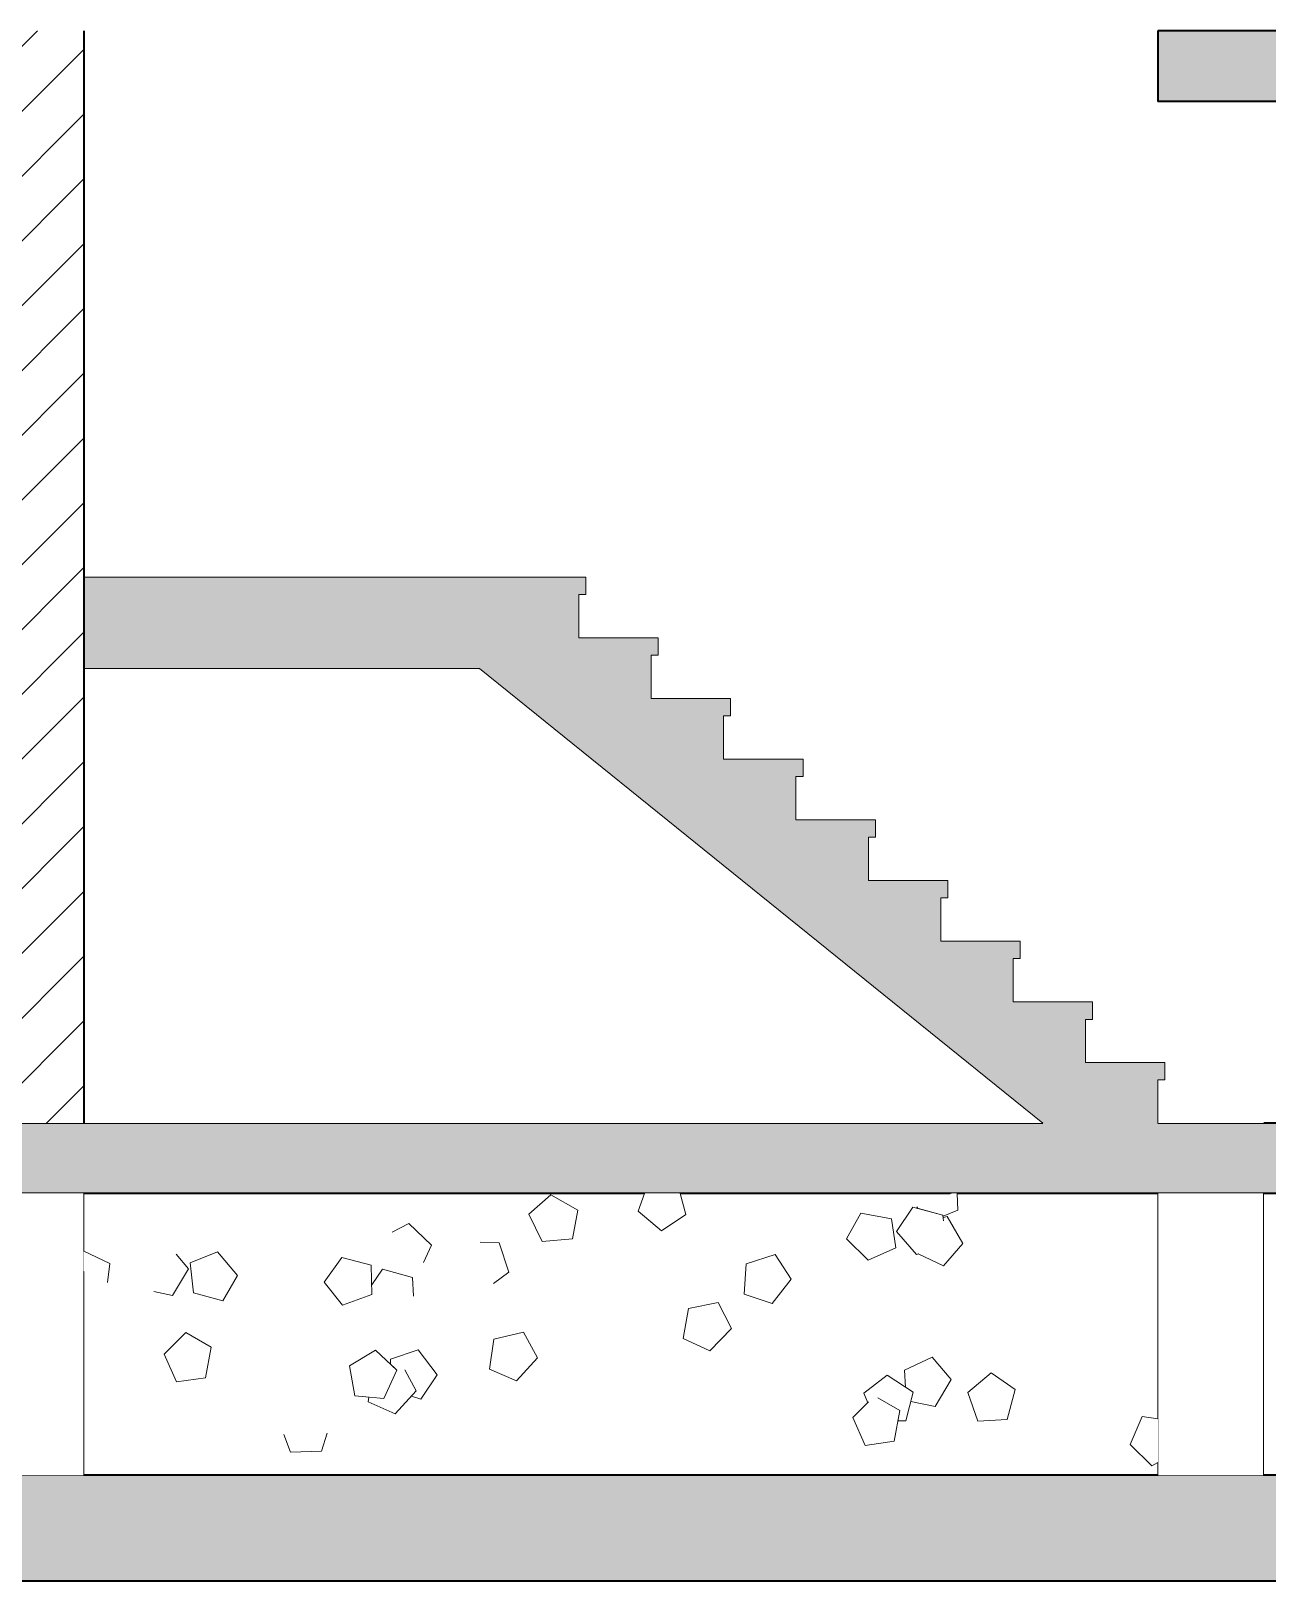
# Model space of a CAD drawing. Header units: millimetres. Extents: x -9413 to 8527, y -300 to 11224.
# Drawn here: x -3089 to 421, y -300 to 4100 of the extents above; entities that cross this region are included whole.
import ezdxf

# ---------------------------------------------------------------- set-up
doc = ezdxf.new("R2010")
doc.units = ezdxf.units.MM
doc.header["$MEASUREMENT"] = 0
doc.linetypes.add('Wipeout_Contour', pattern=[1000, 0, -1000])
for name, color, linetype in [('Interior - Furniture', 7, 'Continuous'), ('Structural - Bearing', 7, 'Continuous'), ('Structural - Combined', 7, 'Continuous')]:
    doc.layers.add(name, color=color, linetype=linetype)
for name, color, linetype, lineweight, true_color in [('Interior - Furniture _Pen_No__4', 7, 'Continuous', 20, 0x029e21), ('Structural - Bearing_Pen_No__160', 7, 'Continuous', 20, 0xb4a35c), ('Structural - Bearing_Pen_No__168', 7, 'Continuous', 13, 0xfe847a), ('Structural - Bearing_Pen_No__180', 7, 'Continuous', 15, 0xd6cda7), ('Structural - Bearing_Pen_No__29', 7, 'Continuous', 35, 0x3dad99), ('Structural - Bearing_Pen_No__88', 7, 'Continuous', 20, 0xfd4435), ('Structural - Combined_Pen_No__160', 7, 'Continuous', 20, 0xb4a35c)]:
    doc.layers.add(name, color=color, linetype=linetype, lineweight=lineweight, true_color=true_color)
doc.layers.add('Structural - Bearing_Pen_No__27', color=7, linetype='Continuous', lineweight=35)
doc.layers.add('Structural - Combined_Pen_No__141', color=7, linetype='Continuous', lineweight=20)

# ---------------------------------------------------------------- blocks, each defined once
blk = doc.blocks.new('Section Elem_1_6')
at = {"layer": 'Structural - Bearing_Pen_No__180', "linetype": 'Continuous', "lineweight": 0, "true_color": 0x353329}
blk.add_hatch(color=250, dxfattribs=at).paths.add_polyline_path([(8527.1, 0), (-8108.3, 0), (-8108.3, -300), (8527.1, -300)])
at = {"layer": 'Structural - Bearing_Pen_No__29', "linetype": 'Continuous'}
for p, q in [((5036.3, 0), (-7908.3, 0)), ((8527.1, -300), (-8108.3, -300))]:
    blk.add_line(p, q, dxfattribs=at)
blk = doc.blocks.new('Section Elem_2_6')
at = {"layer": 'Structural - Bearing_Pen_No__160', "linetype": 'Continuous', "lineweight": 0, "true_color": 0x5a512e}
blk.add_hatch(color=59, dxfattribs=at).paths.add_polyline_path([(3761.4, 1000), (-3238.6, 1000), (-3238.6, 800), (3761.4, 800)])
at = {"layer": 'Structural - Bearing_Pen_No__29', "linetype": 'Continuous'}
for p, q in [((-3238.6, 1000), (-3238.6, 800)), ((-2938.6, 1000), (-3238.6, 1000)), ((-215.6, 1000), (-2938.6, 1000)), ((3761.4, 1000), (111.4, 1000)), ((3761.4, 800), (-3238.6, 800))]:
    blk.add_line(p, q, dxfattribs=at)
blk = doc.blocks.new('Section Elem_4_6')
at = {"color": 254, "linetype": 'Wipeout_Contour', "lineweight": 0, "ltscale": 14523.599111}
blk.add_wipeout([(411.4, 3900), (111.4, 3900), (111.4, 1172.2), (131.4, 1172.2), (131.4, 1122.2), (111.4, 1122.2), (111.4, 1000), (411.4, 1000)], dxfattribs=at).dxf.layer = 'Structural - Bearing'
blk = doc.blocks.new('Section Elem_5_6')
at = {"color": 254, "linetype": 'Wipeout_Contour', "lineweight": 0, "ltscale": 80299.862712}
blk.add_wipeout([(-2938.6, 2550), (-1513.1, 2550), (-1513.1, 2500), (-1533.1, 2500), (-1533.1, 2377.8), (-1307.5, 2377.8), (-1307.5, 2327.8), (-1327.5, 2327.8), (-1327.5, 2205.6), (-1102, 2205.6), (-1102, 2155.6), (-1122, 2155.6), (-1122, 2033.3), (-896.4, 2033.3), (-896.4, 1983.3), (-916.4, 1983.3), (-916.4, 1861.1), (-690.8, 1861.1), (-690.8, 1811.1), (-710.8, 1811.1), (-710.8, 1688.9), (-485.3, 1688.9), (-485.3, 1638.9), (-505.3, 1638.9), (-505.3, 1516.7), (-279.7, 1516.7), (-279.7, 1466.7), (-299.7, 1466.7), (-299.7, 1344.4), (-74.2, 1344.4), (-74.2, 1294.4), (-94.2, 1294.4), (-94.2, 1172.2), (111.4, 1172.2), (111.4, 4100), (-2938.6, 4100)], dxfattribs=at).dxf.layer = 'Structural - Bearing'
at = {"color": 254, "linetype": 'Wipeout_Contour', "lineweight": 0, "ltscale": 10774.809858}
blk.add_wipeout([(-2938.6, 1000), (-215.6, 1000), (-1815, 2290), (-2938.6, 2290)], dxfattribs=at).dxf.layer = 'Structural - Bearing'
blk = doc.blocks.new('Section Elem_9_6')
at = {"layer": 'Structural - Combined_Pen_No__160', "linetype": 'Continuous', "lineweight": 0, "true_color": 0x5a512e}
for points in [[(-2938.6, 2500), (-1738.6, 2500), (-1738.6, 2550), (-2938.6, 2550)], [(-1513.1, 2500), (-1513.1, 2550), (-1738.6, 2550), (-1738.6, 2500)], [(-215.6, 1000), (81.4, 1000), (81.4, 1122.2), (-124.2, 1122.2), (-124.2, 1294.4), (-329.7, 1294.4), (-329.7, 1466.7), (-535.3, 1466.7), (-535.3, 1638.9), (-740.8, 1638.9), (-740.8, 1811.1), (-946.4, 1811.1), (-946.4, 1983.3), (-1152, 1983.3), (-1152, 2155.6), (-1357.5, 2155.6), (-1357.5, 2327.8), (-1563.1, 2327.8), (-1563.1, 2500), (-1768.6, 2500), (-2938.6, 2500), (-2938.6, 2290), (-1815, 2290)], [(-1533.1, 2377.8), (-1533.1, 2500), (-1563.1, 2500), (-1563.1, 2377.8)], [(-1307.5, 2327.8), (-1307.5, 2377.8), (-1563.1, 2377.8), (-1563.1, 2327.8)], [(-1327.5, 2205.6), (-1327.5, 2327.8), (-1357.5, 2327.8), (-1357.5, 2205.6)], [(-1102, 2155.6), (-1102, 2205.6), (-1357.5, 2205.6), (-1357.5, 2155.6)], [(-1122, 2033.3), (-1122, 2155.6), (-1152, 2155.6), (-1152, 2033.3)], [(-896.4, 1983.3), (-896.4, 2033.3), (-1152, 2033.3), (-1152, 1983.3)], [(-916.4, 1861.1), (-916.4, 1983.3), (-946.4, 1983.3), (-946.4, 1861.1)], [(-690.8, 1811.1), (-690.8, 1861.1), (-946.4, 1861.1), (-946.4, 1811.1)], [(-710.8, 1688.9), (-710.8, 1811.1), (-740.8, 1811.1), (-740.8, 1688.9)], [(-485.3, 1638.9), (-485.3, 1688.9), (-740.8, 1688.9), (-740.8, 1638.9)], [(-505.3, 1516.7), (-505.3, 1638.9), (-535.3, 1638.9), (-535.3, 1516.7)], [(-279.7, 1466.7), (-279.7, 1516.7), (-535.3, 1516.7), (-535.3, 1466.7)], [(-299.7, 1344.4), (-299.7, 1466.7), (-329.7, 1466.7), (-329.7, 1344.4)], [(-74.2, 1294.4), (-74.2, 1344.4), (-329.7, 1344.4), (-329.7, 1294.4)], [(-94.2, 1172.2), (-94.2, 1294.4), (-124.2, 1294.4), (-124.2, 1172.2)], [(131.4, 1122.2), (131.4, 1172.2), (-124.2, 1172.2), (-124.2, 1122.2)], [(111.4, 1000), (111.4, 1122.2), (81.4, 1122.2), (81.4, 1000)]]:
    blk.add_hatch(color=59, dxfattribs=at).paths.add_polyline_path(points)
at = {"layer": 'Structural - Combined_Pen_No__141', "linetype": 'Continuous'}
for p, q in [((-1513.1, 2550), (-1513.1, 2500)), ((-1533.1, 2500), (-1533.1, 2377.8)), ((-1513.1, 2500), (-1533.1, 2500)), ((-1307.5, 2377.8), (-1533.1, 2377.8)), ((-1307.5, 2377.8), (-1307.5, 2327.8)), ((-1815, 2290), (-2938.6, 2290)), ((-1815, 2290), (-215.6, 1000)), ((-1327.5, 2327.8), (-1327.5, 2205.6)), ((-1307.5, 2327.8), (-1327.5, 2327.8)), ((-1102, 2205.6), (-1327.5, 2205.6)), ((-1102, 2205.6), (-1102, 2155.6)), ((-1122, 2155.6), (-1122, 2033.3)), ((-1102, 2155.6), (-1122, 2155.6)), ((-896.4, 2033.3), (-1122, 2033.3)), ((-896.4, 2033.3), (-896.4, 1983.3)), ((-916.4, 1983.3), (-916.4, 1861.1)), ((-896.4, 1983.3), (-916.4, 1983.3)), ((-690.8, 1861.1), (-916.4, 1861.1)), ((-690.8, 1861.1), (-690.8, 1811.1)), ((-710.8, 1811.1), (-710.8, 1688.9)), ((-690.8, 1811.1), (-710.8, 1811.1)), ((-485.3, 1688.9), (-710.8, 1688.9)), ((-485.3, 1688.9), (-485.3, 1638.9)), ((-505.3, 1638.9), (-505.3, 1516.7)), ((-485.3, 1638.9), (-505.3, 1638.9)), ((-279.7, 1516.7), (-505.3, 1516.7)), ((-279.7, 1516.7), (-279.7, 1466.7)), ((-299.7, 1466.7), (-299.7, 1344.4)), ((-279.7, 1466.7), (-299.7, 1466.7)), ((-74.2, 1344.4), (-299.7, 1344.4)), ((-74.2, 1344.4), (-74.2, 1294.4)), ((-94.2, 1294.4), (-94.2, 1172.2)), ((-74.2, 1294.4), (-94.2, 1294.4)), ((131.4, 1172.2), (-94.2, 1172.2)), ((131.4, 1172.2), (131.4, 1122.2)), ((111.4, 1122.2), (111.4, 1000)), ((131.4, 1122.2), (111.4, 1122.2))]:
    blk.add_line(p, q, dxfattribs=at)
at = {"layer": 'Structural - Combined_Pen_No__141', "linetype": 'Continuous', "flags": 128}
blk.add_lwpolyline([(-1513.1, 2550), (-1738.6, 2550), (-2938.6, 2550)], dxfattribs=at)
blk = doc.blocks.new('Section Elem_10_6')
at = {"color": 254, "linetype": 'Wipeout_Contour', "lineweight": 0, "ltscale": 16763.151446}
blk.add_wipeout([(-2938.6, 1000), (-2938.6, 4100), (-3238.6, 4100), (-3238.6, 1000)], dxfattribs=at).dxf.layer = 'Structural - Bearing'
at = {"layer": 'Structural - Bearing_Pen_No__168', "linetype": 'Continuous'}
h = blk.add_hatch(dxfattribs=at)
h.set_pattern_fill('Common_Brick_0006', color=256, style=0, pattern_type=2)
h.set_pattern_definition([(45, (0, 0), (-91.924, 91.924), [])])
h.paths.add_polyline_path([(-2938.6, 1000), (-2938.6, 4100), (-3238.6, 4100), (-3238.6, 1000)])
at = {"layer": 'Structural - Bearing_Pen_No__27', "linetype": 'Continuous'}
for p, q in [((-3238.6, 4100), (-3238.6, 1000)), ((-2938.6, 4100), (-2938.6, 2550)), ((-2938.6, 2290), (-2938.6, 1000))]:
    blk.add_line(p, q, dxfattribs=at)
at = {"layer": 'Structural - Bearing_Pen_No__27', "linetype": 'Continuous', "flags": 128}
blk.add_lwpolyline([(-2938.6, 2550), (-2938.6, 2500), (-2938.6, 2290)], dxfattribs=at)
blk = doc.blocks.new('Section Elem_11_6')
at = {"layer": 'Structural - Bearing_Pen_No__160', "linetype": 'Continuous', "lineweight": 0, "true_color": 0x5a512e}
blk.add_hatch(color=59, dxfattribs=at).paths.add_polyline_path([(3761.4, 3900), (3761.4, 4100), (111.4, 4100), (111.4, 3900)])
at = {"layer": 'Structural - Bearing_Pen_No__29', "linetype": 'Continuous'}
for p, q in [((111.4, 4100), (111.4, 3900)), ((1461.8, 4100), (111.4, 4100)), ((1661.8, 4100), (1461.8, 4100)), ((3461.4, 4100), (1661.8, 4100)), ((3761.4, 4100), (3461.4, 4100)), ((3761.4, 4100), (3761.4, 3900)), ((3761.4, 3900), (111.4, 3900))]:
    blk.add_line(p, q, dxfattribs=at)
blk = doc.blocks.new('Section Elem_20_6')
at = {"color": 254, "linetype": 'Wipeout_Contour', "lineweight": 0, "ltscale": 12558.828478}
blk.add_wipeout([(-3238.6, 0), (-2938.6, 0), (-2938.6, 800), (-3238.6, 800)], dxfattribs=at).dxf.layer = 'Structural - Bearing'
at = {"layer": 'Structural - Bearing_Pen_No__88', "linetype": 'Continuous'}
for p, q in [((-3238.6, 800), (-3238.6, 0)), ((-2938.6, 800), (-2938.6, 0))]:
    blk.add_line(p, q, dxfattribs=at)
blk = doc.blocks.new('Section Elem_22_6')
at = {"color": 254, "linetype": 'Wipeout_Contour', "lineweight": 0, "ltscale": 2229.29128}
blk.add_wipeout([(111.4, 0), (411.4, 0), (411.4, 800), (111.4, 800)], dxfattribs=at).dxf.layer = 'Structural - Bearing'
at = {"layer": 'Structural - Bearing_Pen_No__88', "linetype": 'Continuous'}
for p, q in [((111.4, 800), (111.4, 0)), ((411.4, 800), (411.4, 0))]:
    blk.add_line(p, q, dxfattribs=at)
blk = doc.blocks.new('Section Elem_41_6')
at = {"color": 254, "linetype": 'Wipeout_Contour', "lineweight": 0, "ltscale": 8797.848323}
blk.add_wipeout([(-1551.1, 671.1), (-1535.8, 753.1), (-1612.6, 796.6), (-1675.1, 741.6), (-1637.1, 664)], dxfattribs=at).dxf.layer = 'Interior - Furniture'
at = {"color": 254, "linetype": 'Wipeout_Contour', "lineweight": 0, "ltscale": 7511.656357}
blk.add_wipeout([(-1364.2, 750), (-1298.6, 693.9), (-1229.6, 740.7), (-1245.6, 800), (-1346.8, 800)], dxfattribs=at).dxf.layer = 'Interior - Furniture'
at = {"color": 254, "linetype": 'Wipeout_Contour', "lineweight": 0, "ltscale": 8437.410171}
blk.add_wipeout([(-2063.4, 689.8), (-1974.1, 604.7), (-1951.8, 653.7), (-2015.6, 714.5)], dxfattribs=at).dxf.layer = 'Interior - Furniture'
at = {"color": 254, "linetype": 'Wipeout_Contour', "lineweight": 0, "ltscale": 4882.939915}
blk.add_wipeout([(-632.9, 645.6), (-645.4, 728), (-732.2, 744), (-773.2, 671.4), (-711.8, 610.6)], dxfattribs=at).dxf.layer = 'Interior - Furniture'
at = {"color": 254, "linetype": 'Wipeout_Contour', "lineweight": 0, "ltscale": 5062.761427}
blk.add_wipeout([(-569.4, 629.2), (-497, 594.9), (-442.8, 658.2), (-487.4, 734.3), (-498.6, 732.1), (-497.9, 722.9)], dxfattribs=at).dxf.layer = 'Interior - Furniture'
at = {"color": 254, "linetype": 'Wipeout_Contour', "lineweight": 0, "ltscale": 7491.911797}
blk.add_wipeout([(-1813.2, 661.5), (-1775.2, 544.1), (-1732.2, 576.5), (-1759.4, 660.4)], dxfattribs=at).dxf.layer = 'Interior - Furniture'
at = {"color": 254, "linetype": 'Wipeout_Contour', "lineweight": 0, "ltscale": 11851.718544}
blk.add_wipeout([(-2864.9, 600.9), (-2938.6, 635.9), (-2938.6, 579.6), (-2870.9, 547.4)], dxfattribs=at).dxf.layer = 'Interior - Furniture'
at = {"color": 254, "linetype": 'Wipeout_Contour', "lineweight": 0, "ltscale": 10979.21248}
blk.add_wipeout([(-2739.8, 522.1), (-2687.2, 510.9), (-2641.6, 586.3), (-2676.1, 627.7)], dxfattribs=at).dxf.layer = 'Interior - Furniture'
at = {"color": 254, "linetype": 'Wipeout_Contour', "lineweight": 0, "ltscale": 11256.705347}
blk.add_wipeout([(-2256.5, 547.9), (-2204.2, 483), (-2121.2, 513), (-2122.4, 596.4), (-2206, 617.9)], dxfattribs=at).dxf.layer = 'Interior - Furniture'
at = {"color": 254, "linetype": 'Wipeout_Contour', "lineweight": 0, "ltscale": 5739.469523}
blk.add_wipeout([(-1063.2, 513.9), (-984.2, 487.3), (-930.2, 557), (-975.9, 626.8), (-1058.1, 600.1)], dxfattribs=at).dxf.layer = 'Interior - Furniture'
at = {"color": 254, "linetype": 'Wipeout_Contour', "lineweight": 0, "ltscale": 6234.784904}
blk.add_wipeout([(-1236.5, 388.3), (-1160.8, 353.3), (-1099.6, 416.7), (-1137.4, 491), (-1222, 473.5)], dxfattribs=at).dxf.layer = 'Interior - Furniture'
at = {"color": 254, "linetype": 'Wipeout_Contour', "lineweight": 0, "ltscale": 13310.35206}
blk.add_wipeout([(-2675.7, 265), (-2593.2, 276.8), (-2576.6, 363.4), (-2648.8, 405), (-2710.1, 344.2)], dxfattribs=at).dxf.layer = 'Interior - Furniture'
at = {"color": 254, "linetype": 'Wipeout_Contour', "lineweight": 0, "ltscale": 8780.433478}
blk.add_wipeout([(-1786.3, 301), (-1709.6, 268.2), (-1650.4, 333.5), (-1690.5, 406.6), (-1774.5, 386.5)], dxfattribs=at).dxf.layer = 'Interior - Furniture'
at = {"color": 254, "linetype": 'Wipeout_Contour', "lineweight": 0, "ltscale": 10696.868061}
blk.add_wipeout([(-2169.4, 225.6), (-2086.3, 217.9), (-2050, 298.3), (-2110.6, 355.6), (-2184.3, 310.6)], dxfattribs=at).dxf.layer = 'Interior - Furniture'
at = {"color": 254, "linetype": 'Wipeout_Contour', "lineweight": 0, "ltscale": 4318.988773}
blk.add_wipeout([(-608.2, 298.6), (-604.9, 249.6), (-583.9, 235.8), (-590.4, 210), (-520.8, 195.8), (-475.9, 271.8), (-530, 335.3)], dxfattribs=at).dxf.layer = 'Interior - Furniture'
at = {"color": 254, "linetype": 'Wipeout_Contour', "lineweight": 0, "ltscale": 2117.614332}
blk.add_wipeout([(-400, 153.3), (-316.8, 158.8), (-293.6, 243.9), (-362.4, 290.9), (-428.2, 234.9)], dxfattribs=at).dxf.layer = 'Interior - Furniture'
at = {"color": 254, "linetype": 'Wipeout_Contour', "lineweight": 0, "ltscale": 682.697949}
blk.add_wipeout([(33, 87.3), (94.5, 26.7), (111.4, 36.5), (111.4, 160.5), (67, 166.6)], dxfattribs=at).dxf.layer = 'Interior - Furniture'
at = {"color": 254, "linetype": 'Wipeout_Contour', "lineweight": 0, "ltscale": 9241.907584}
blk.add_wipeout([(-2370.9, 116), (-2351.8, 65.6), (-2263.7, 68.2), (-2247.6, 119.5)], dxfattribs=at).dxf.layer = 'Interior - Furniture'
at = {"layer": 'Interior - Furniture _Pen_No__4', "linetype": 'Continuous'}
for p, q in [((-1612.6, 796.6), (-1675.1, 741.6)), ((-1535.8, 753.1), (-1612.6, 796.6)), ((-1346.8, 800), (-1364.2, 750)), ((-1229.6, 740.7), (-1245.6, 800)), ((-1551.1, 671.1), (-1535.8, 753.1)), ((-1364.2, 750), (-1298.6, 693.9)), ((-2015.6, 714.5), (-2063.5, 689.8)), ((-1951.8, 653.7), (-2015.6, 714.5)), ((-1675.1, 741.6), (-1637.1, 664)), ((-1298.6, 693.9), (-1229.6, 740.7)), ((-732.2, 744), (-773.2, 671.4)), ((-1759.4, 660.4), (-1813.3, 661.5)), ((-1732.2, 576.5), (-1759.4, 660.4)), ((-1637.1, 664), (-1551.1, 671.1)), ((-773.2, 671.4), (-711.8, 610.6)), ((-2864.9, 600.9), (-2938.6, 635.9)), ((-2206, 617.9), (-2256.5, 547.9)), ((-1974.2, 604.6), (-1951.8, 653.7)), ((-975.9, 626.8), (-1058.1, 600.1)), ((-930.2, 557), (-975.9, 626.8)), ((-2870.9, 547.4), (-2864.9, 600.9)), ((-1775.3, 544.1), (-1732.2, 576.5)), ((-1058.1, 600.1), (-1063.2, 513.9)), ((-2256.5, 547.9), (-2204.2, 483)), ((-984.2, 487.3), (-930.2, 557)), ((-2739.9, 522.1), (-2687.2, 510.9)), ((-1137.4, 491), (-1222, 473.5)), ((-1099.6, 416.7), (-1137.4, 491)), ((-1063.2, 513.9), (-984.2, 487.3)), ((-1222, 473.5), (-1236.5, 388.3)), ((-2648.8, 405), (-2710.1, 344.2)), ((-2576.6, 363.4), (-2648.8, 405)), ((-1690.5, 406.6), (-1774.5, 386.5)), ((-1650.4, 333.5), (-1690.5, 406.6)), ((-1160.8, 353.3), (-1099.6, 416.7)), ((-2593.2, 276.8), (-2576.6, 363.4)), ((-1774.5, 386.5), (-1786.3, 301)), ((-1236.5, 388.3), (-1160.8, 353.3)), ((-2710.1, 344.2), (-2675.7, 265)), ((-2184.3, 310.6), (-2169.4, 225.6)), ((-1709.6, 268.2), (-1650.4, 333.5)), ((-475.9, 271.8), (-530, 335.3)), ((-2675.7, 265), (-2593.2, 276.8)), ((-1786.3, 301), (-1709.6, 268.2)), ((-520.8, 195.8), (-475.9, 271.8)), ((-362.4, 290.9), (-428.2, 234.9)), ((-293.6, 243.9), (-362.4, 290.9)), ((-428.2, 234.9), (-400, 153.3)), ((-316.8, 158.8), (-293.6, 243.9)), ((-400, 153.3), (-316.8, 158.8)), ((67, 166.6), (33, 87.3)), ((111.4, 160.5), (67, 166.6)), ((-2370.9, 116), (-2351.8, 65.6)), ((-2263.7, 68.2), (-2247.5, 119.6)), ((-2351.8, 65.6), (-2263.7, 68.2)), ((33, 87.3), (94.5, 26.7)), ((94.5, 26.7), (111.4, 36.5))]:
    blk.add_line(p, q, dxfattribs=at)
at = {"color": 254, "linetype": 'Wipeout_Contour', "lineweight": 0, "ltscale": 6212.491437}
blk.add_wipeout([(-630.9, 692.4), (-574.6, 626.9), (-568.9, 628.9), (-569.4, 629.2), (-497.9, 722.9), (-499, 738.6), (-584.2, 761.4)], dxfattribs=at).dxf.layer = 'Interior - Furniture'
at = {"color": 254, "linetype": 'Wipeout_Contour', "lineweight": 0, "ltscale": 13176.980518}
blk.add_wipeout([(-2544.3, 495), (-2502, 566.8), (-2559.2, 634), (-2636.8, 603.6), (-2627.6, 517.8)], dxfattribs=at).dxf.layer = 'Interior - Furniture'
at = {"color": 254, "linetype": 'Wipeout_Contour', "lineweight": 0, "ltscale": 8508.685829}
blk.add_wipeout([(-2002, 508.3), (-2005.7, 561.9), (-2090.9, 584.9), (-2121.1, 540.4)], dxfattribs=at).dxf.layer = 'Interior - Furniture'
at = {"color": 254, "linetype": 'Wipeout_Contour', "lineweight": 0, "ltscale": 18309.216967}
blk.add_wipeout([(-2068, 329.9), (-2067.3, 314.7), (-2052.9, 301), (-2027.1, 299.8), (-1994.8, 239.8), (-2008.4, 225), (-1982, 216.2), (-1935.6, 285.4), (-1988.8, 355.8)], dxfattribs=at).dxf.layer = 'Interior - Furniture'
at = {"color": 254, "linetype": 'Wipeout_Contour', "lineweight": 0, "ltscale": 4247.841181}
blk.add_wipeout([(-719.9, 85.1), (-637.4, 97.2), (-621, 183.8), (-683.5, 219.7), (-710.3, 208.3), (-754.5, 164.3)], dxfattribs=at).dxf.layer = 'Interior - Furniture'
at = {"layer": 'Interior - Furniture _Pen_No__4', "linetype": 'Continuous'}
for p, q in [((-645.4, 728), (-732.2, 744)), ((-632.9, 645.6), (-645.4, 728)), ((-630.9, 692.4), (-574.6, 626.9)), ((-2641.6, 586.3), (-2676.1, 627.8)), ((-2559.2, 634), (-2636.8, 603.6)), ((-2502, 566.8), (-2559.2, 634)), ((-2122.4, 596.4), (-2206, 617.9)), ((-711.8, 610.6), (-632.9, 645.6)), ((-574.6, 626.9), (-568.9, 628.9)), ((-569.5, 629.2), (-497, 594.9)), ((-497, 594.9), (-442.8, 658.2)), ((-2687.2, 510.9), (-2641.6, 586.3)), ((-2636.8, 603.6), (-2627.6, 517.8)), ((-2121.2, 513), (-2122.4, 596.4)), ((-2090.9, 584.9), (-2121.1, 540.3)), ((-2005.7, 561.9), (-2090.9, 584.9)), ((-2544.3, 495), (-2502, 566.8)), ((-2002, 508.2), (-2005.7, 561.9)), ((-2627.6, 517.8), (-2544.3, 495)), ((-2204.2, 483), (-2121.2, 513)), ((-1988.8, 355.8), (-2068, 329.9)), ((-719.9, 85.1), (-637.4, 97.2))]:
    blk.add_line(p, q, dxfattribs=at)
at = {"color": 254, "linetype": 'Wipeout_Contour', "lineweight": 0, "ltscale": 6414.150262}
blk.add_wipeout([(-474.3, 800), (-573.5, 761.6), (-570.2, 757.7), (-499, 738.6), (-498.8, 736), (-456.5, 752.3), (-458.3, 800)], dxfattribs=at).dxf.layer = 'Interior - Furniture'
at = {"color": 254, "linetype": 'Wipeout_Contour', "lineweight": 0, "ltscale": 16645.802188}
blk.add_wipeout([(-2130.9, 208.2), (-2054.5, 174.9), (-1994.8, 239.8), (-2027.1, 299.8), (-2052.9, 301), (-2050, 298.3), (-2086.3, 217.9), (-2128.9, 221.9)], dxfattribs=at).dxf.layer = 'Interior - Furniture'
at = {"color": 254, "linetype": 'Wipeout_Contour', "lineweight": 0, "ltscale": 6222.667564}
blk.add_wipeout([(-657.6, 284.2), (-723.6, 233.2), (-712.4, 206.2), (-710.3, 208.3), (-683.5, 219.7), (-621, 183.8), (-626.5, 154.6), (-604.3, 155), (-583.9, 235.8)], dxfattribs=at).dxf.layer = 'Interior - Furniture'
at = {"layer": 'Interior - Furniture _Pen_No__4', "linetype": 'Continuous'}
for p, q in [((-456.5, 752.3), (-458.3, 800)), ((-584.2, 761.4), (-630.9, 692.4)), ((-499, 738.6), (-584.2, 761.4)), ((-573.6, 761.7), (-570.2, 757.7)), ((-498.8, 736), (-456.5, 752.3)), ((-497.9, 722.8), (-499, 738.6)), ((-487.4, 734.3), (-498.6, 732.1)), ((-442.8, 658.2), (-487.4, 734.3)), ((-2110.6, 355.6), (-2184.3, 310.6)), ((-2050, 298.3), (-2110.6, 355.6)), ((-1935.6, 285.4), (-1988.8, 355.8)), ((-2068, 329.9), (-2067.3, 314.7)), ((-530, 335.3), (-608.2, 298.6)), ((-2086.3, 217.9), (-2050, 298.3)), ((-1994.8, 239.8), (-2027.1, 299.8)), ((-1982, 216.2), (-1935.6, 285.4)), ((-657.6, 284.2), (-723.6, 233.2)), ((-583.9, 235.8), (-657.6, 284.2)), ((-608.2, 298.6), (-604.9, 249.6)), ((-2169.4, 225.6), (-2086.3, 217.9)), ((-2128.9, 221.9), (-2130.9, 208.2)), ((-2054.5, 174.9), (-1994.8, 239.8)), ((-2008.4, 225), (-1982, 216.2)), ((-723.6, 233.2), (-712.4, 206.2)), ((-604.3, 155), (-583.9, 235.8)), ((-2130.9, 208.2), (-2054.5, 174.9)), ((-710.2, 208.5), (-754.5, 164.3)), ((-621, 183.8), (-683.6, 219.7)), ((-637.4, 97.2), (-621, 183.8)), ((-590.4, 210), (-520.8, 195.8)), ((-754.5, 164.3), (-719.9, 85.1)), ((-626.5, 154.6), (-604.3, 155))]:
    blk.add_line(p, q, dxfattribs=at)

msp = doc.modelspace()

# ---------------------------------------------------------------- block references
at = {"layer": 'Structural - Bearing'}
for name in ['Section Elem_2_6', 'Section Elem_1_6']:
    msp.add_blockref(name, (0, 0), dxfattribs=at)

# ---------------------------------------------------------------- next in the draw order: block references
for name in ['Section Elem_4_6', 'Section Elem_20_6', 'Section Elem_22_6']:
    msp.add_blockref(name, (0, 0), dxfattribs=at)

# ---------------------------------------------------------------- next in the draw order: block references
msp.add_blockref('Section Elem_5_6', (0, 0), dxfattribs=at)

# ---------------------------------------------------------------- next in the draw order: block references
msp.add_blockref('Section Elem_11_6', (0, 0), dxfattribs=at)
at = {"layer": 'Structural - Combined'}
msp.add_blockref('Section Elem_9_6', (0, 0), dxfattribs=at)

# ---------------------------------------------------------------- next in the draw order: block references
at = {"layer": 'Structural - Bearing'}
msp.add_blockref('Section Elem_10_6', (0, 0), dxfattribs=at)

# ---------------------------------------------------------------- next in the draw order: block references
at = {"layer": 'Interior - Furniture'}
msp.add_blockref('Section Elem_41_6', (0, 0), dxfattribs=at)

doc.saveas('drawing.dxf')
